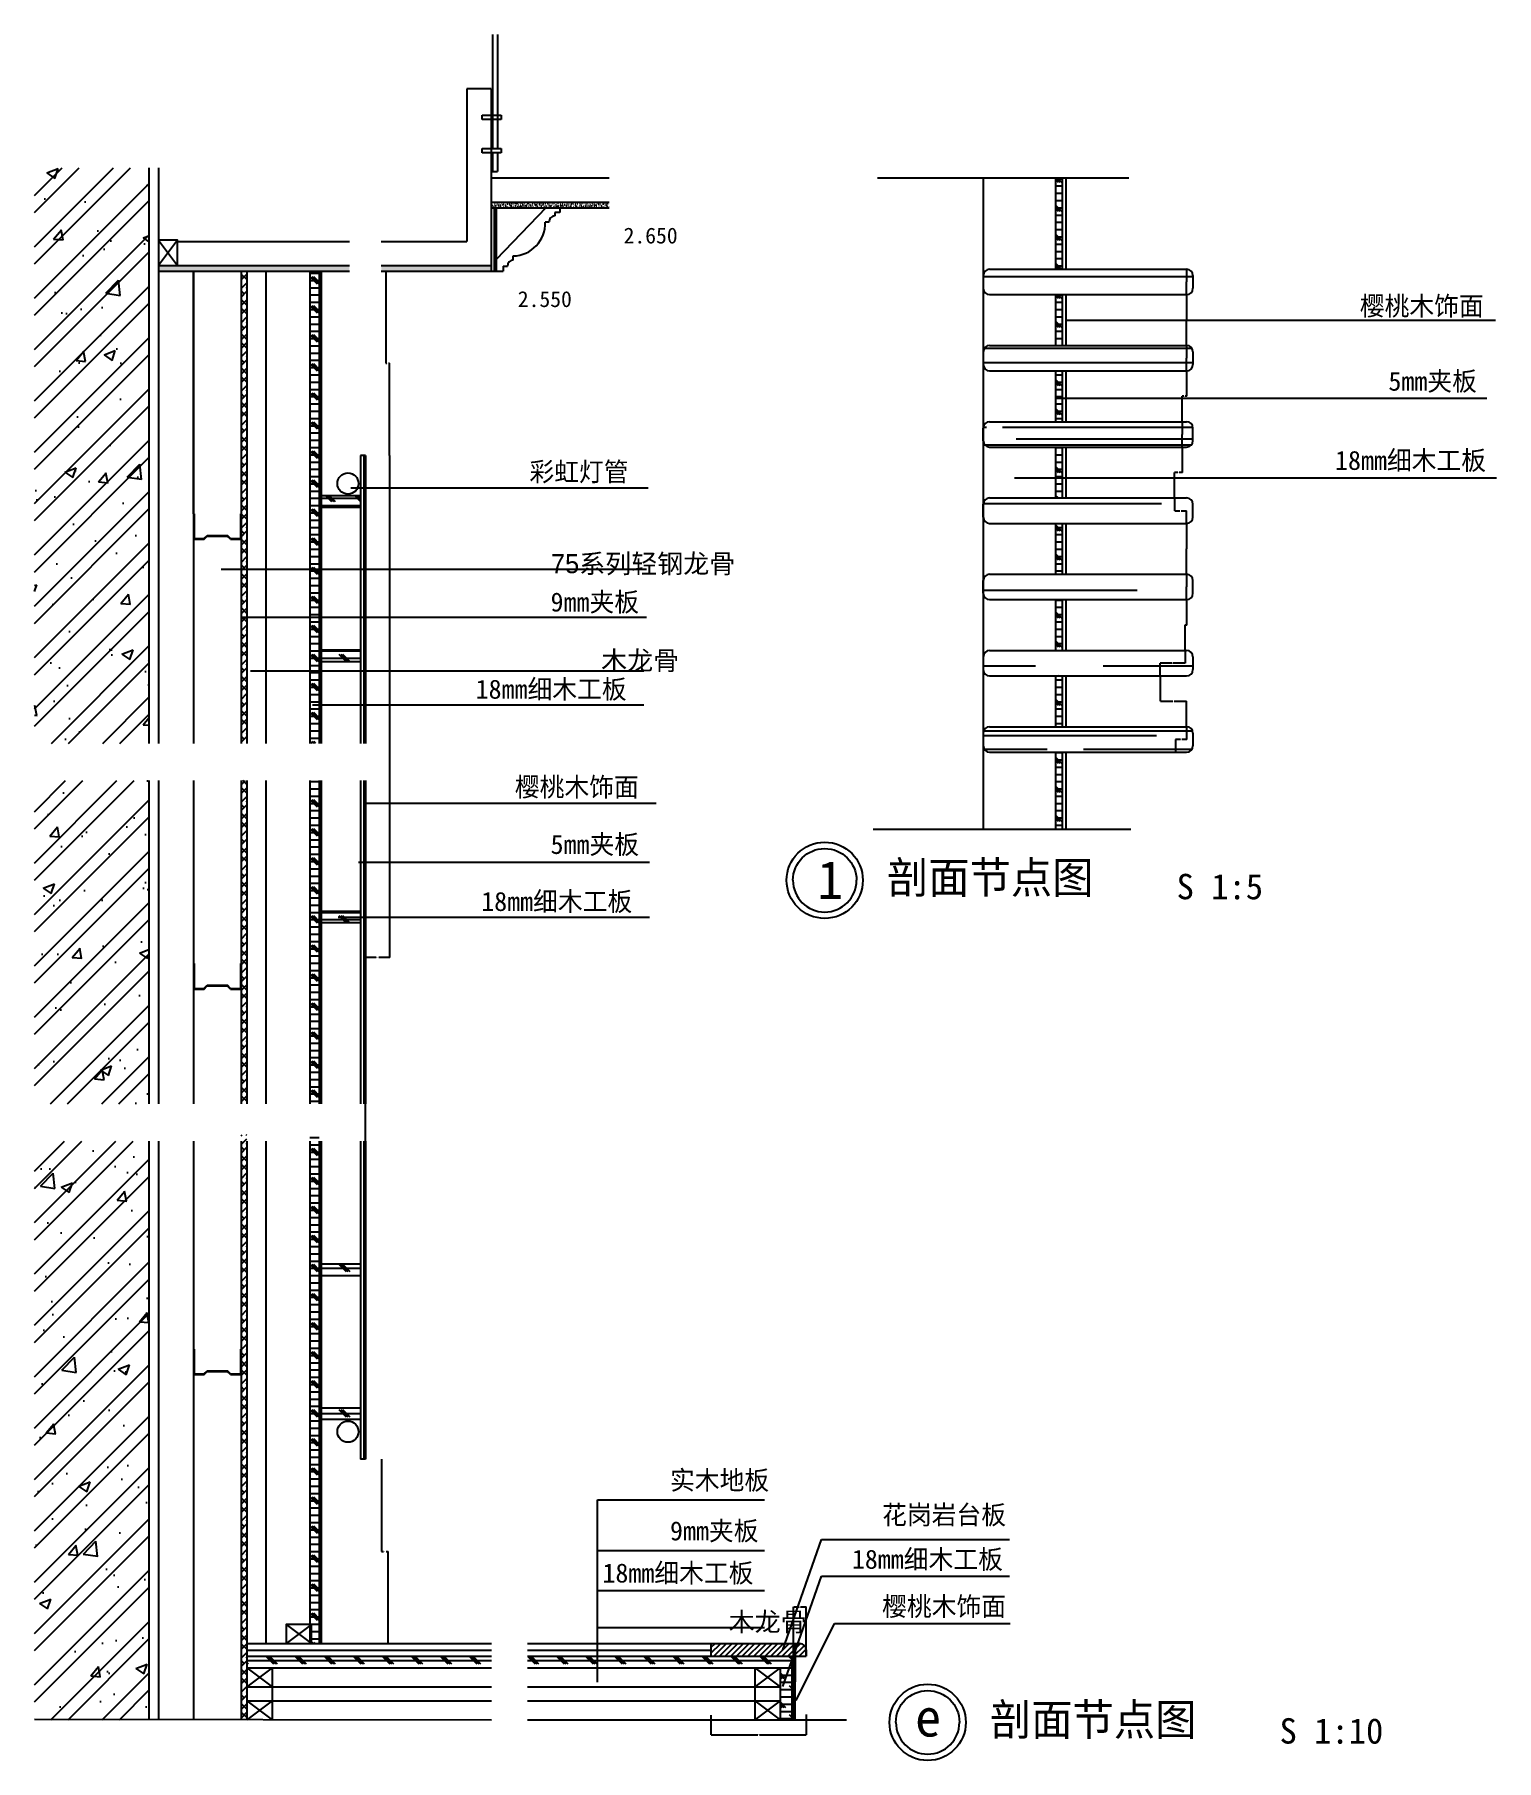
# Model space of a CAD drawing. Header units: metres. Extents: x 85423 to 87723, y -48781 to -46065.
import ezdxf

# ---------------------------------------------------------------- set-up
doc = ezdxf.new("R2010")
doc.units = ezdxf.units.M
for name, color, linetype in [('10', 8, 'Continuous'), ('11', 3, 'Continuous'), ('15', 2, 'Continuous'), ('16', 3, 'Continuous'), ('18', 4, 'Continuous'), ('20', 1, 'Continuous'), ('4', 6, 'Continuous'), ('6', 1, 'Continuous'), ('7', 7, 'Continuous'), ('8', 7, 'Continuous'), ('中', 3, 'Continuous')]:
    doc.layers.add(name, color=color, linetype=linetype)
doc.dimstyles.get("Standard").update_dxf_attribs({"dimtxt": 2.5, "dimasz": 2.5, "dimexe": 1.25, "dimexo": 0.625, "dimtad": 1, "dimcen": 2.5, "dimazin": 3, "dimtfac": 1, "dimtmove": 0, "dimatfit": 3})

# ---------------------------------------------------------------- blocks, each defined once
blk = doc.blocks.new('HY-4')
at = {"layer": '20'}
for points in [[(-5, 0, -1), (5, 0, -1)], [(-5, 0, 1), (5, 0, 1)]]:
    blk.add_lwpolyline(points, format="xyb", dxfattribs=at)
blk.add_circle((0, 0), 6, dxfattribs=at)
blk.add_circle((0, 0), 6, dxfattribs=at)
blk = doc.blocks.new('A$C7176614C')
at = {"layer": '7', "insert": (156.99, 22.78), "char_height": 30, "attachment_point": 1}
blk.add_mtext('\\f幼圆|b0|i0|c134|p49;75系列轻钢龙骨', dxfattribs=at)
blk = doc.blocks.new('A$C34AA75CA')
at = {"layer": '中'}
for p, q in [((391.5, 500), (0, 91.73)), ((461.28, 462.12), (461.28, 435.74)), ((500, 462.12), (461.28, 462.12)), ((500, 500), (500, 462.12)), ((415.14, 386.19), (385.75, 386.19)), ((0, 0), (55.04, 0)), ((55.04, 41.74), (87.79, 41.74)), ((55.04, 41.74), (55.04, 0)), ((134.56, 88.5), (134.56, 120.51))]:
    blk.add_line(p, q, dxfattribs=at)
for centre, radius, start, end in [((462.38, 388.46), 47.29, 91.33, 182.76), ((127.98, 378.31), 257.88, 271.46, 1.75), ((134.56, 41.74), 46.76, 90, 180)]:
    blk.add_arc(centre, radius, start, end, dxfattribs=at)
blk = doc.blocks.new('A$C344155C9')
at = {"layer": '20'}
for p, q in [((79.94, 803.2), (79.94, 181.05)), ((119.94, 803.2), (119.94, 181.05)), ((0, 181.05), (149.21, 181.05)), ((0, 149.1), (0, 181.05)), ((149.21, 149.1), (0, 149.1)), ((79.94, 149.1), (79.94, 0)), ((119.94, 149.1), (119.94, 0)), ((149.21, 181.05), (149.21, 149.1)), ((79.94, 0), (119.94, 0))]:
    blk.add_line(p, q, dxfattribs=at)
blk = doc.blocks.new('_CLOSEDFILLED')
at = {"color": 0, "linetype": 'BYBLOCK'}
blk.add_solid([(-1, 0), (0, 0), (-1, 0)], dxfattribs=at)
blk = doc.blocks.new('*D1')
for p, q in [((85981.4, -46727.16), (85981.4, -47516.83)), ((85960.545, -47516.83), (85943.44, -47516.83)), ((85943.69, -48306.51), (85943.69, -47516.83)), ((85981.65, -47516.83), (85964.545, -47516.83))]:
    blk.add_line(p, q)
at = {"layer": 'Defpoints'}
for p in [(85981.4, -46727.16), (85981.4, -47516.83), (85943.69, -48306.51)]:
    blk.add_point(p, dxfattribs=at)
at = {"layer": '7', "xscale": 0.25, "yscale": 0.25}
blk.add_blockref('_CLOSEDFILLED', (85943.69, -47516.83), dxfattribs=at)
at = {"layer": '7', "xscale": 0.25, "yscale": 0.25, "rotation": 180}
blk.add_blockref('_CLOSEDFILLED', (85981.4, -47516.83), dxfattribs=at)
at = {"layer": '7', "insert": (85962.545, -47516.83), "char_height": 1, "attachment_point": 5}
blk.add_mtext('1850', dxfattribs=at)
blk = doc.blocks.new('*D2')
for p, q in [((85968.69, -48306.51), (85968.69, -48451.51)), ((85968.94, -48451.51), (85972.04, -48451.51)), ((85976.04, -48451.51), (85979.14, -48451.51)), ((85979.39, -48596.51), (85979.39, -48451.51))]:
    blk.add_line(p, q)
at = {"layer": 'Defpoints'}
for p in [(85968.69, -48306.51), (85968.69, -48451.51), (85979.39, -48596.51)]:
    blk.add_point(p, dxfattribs=at)
at = {"layer": '7', "xscale": 0.25, "yscale": 0.25, "rotation": 180}
blk.add_blockref('_CLOSEDFILLED', (85968.69, -48451.51), dxfattribs=at)
at = {"layer": '7', "xscale": 0.25, "yscale": 0.25}
blk.add_blockref('_CLOSEDFILLED', (85979.39, -48451.51), dxfattribs=at)
at = {"layer": '7', "insert": (85974.04, -48451.51), "char_height": 1, "attachment_point": 5}
blk.add_mtext('10,7', dxfattribs=at)
blk = doc.blocks.new('*D3')
for p, q in [((86617.12, -48616.51), (86617.12, -48538.78)), ((86617.37, -48538.78), (86626.12, -48538.78)), ((86628.12, -48538.78), (86636.87, -48538.78)), ((86637.12, -48616.51), (86637.12, -48538.78))]:
    blk.add_line(p, q)
at = {"layer": 'Defpoints'}
for p in [(86617.12, -48538.78), (86617.12, -48616.51), (86637.12, -48616.51)]:
    blk.add_point(p, dxfattribs=at)
at = {"layer": '7', "xscale": 0.25, "yscale": 0.25, "rotation": 180}
blk.add_blockref('_CLOSEDFILLED', (86617.12, -48538.78), dxfattribs=at)
at = {"layer": '7', "xscale": 0.25, "yscale": 0.25}
blk.add_blockref('_CLOSEDFILLED', (86637.12, -48538.78), dxfattribs=at)
at = {"layer": '7', "insert": (86627.12, -48538.78), "char_height": 1, "attachment_point": 5}
blk.add_mtext('20', dxfattribs=at)
blk = doc.blocks.new('*D4')
for p, q in [((86619.57, -48596.51), (86619.57, -48656.51)), ((86619.32, -48656.51), (86619.07, -48656.51)), ((86619.57, -48716.51), (86619.57, -48656.51)), ((86619.57, -48656.51), (86619.57, -48656.51)), ((86619.82, -48656.51), (86620.07, -48656.51))]:
    blk.add_line(p, q)
at = {"layer": 'Defpoints'}
for p in [(86619.57, -48596.51), (86619.57, -48656.51), (86619.57, -48716.51)]:
    blk.add_point(p, dxfattribs=at)
at = {"layer": '7', "xscale": 0.25, "yscale": 0.25}
blk.add_blockref('_CLOSEDFILLED', (86619.57, -48656.51), dxfattribs=at)
at = {"layer": '7', "xscale": 0.25, "yscale": 0.25, "rotation": 180}
blk.add_blockref('_CLOSEDFILLED', (86619.57, -48656.51), dxfattribs=at)
at = {"layer": '7', "insert": (86619.57, -48655.385), "char_height": 1, "attachment_point": 5}
blk.add_mtext('0', dxfattribs=at)
blk = doc.blocks.new('*D5')
for p, q in [((86487.12, -48708.99), (86487.12, -48740.02)), ((86637.12, -48708.27), (86637.12, -48740.02)), ((86487.37, -48740.02), (86560.62, -48740.02)), ((86563.62, -48740.02), (86636.87, -48740.02))]:
    blk.add_line(p, q)
at = {"layer": 'Defpoints'}
for p in [(86487.12, -48708.99), (86637.12, -48708.27), (86487.12, -48740.02)]:
    blk.add_point(p, dxfattribs=at)
at = {"layer": '7', "xscale": 0.25, "yscale": 0.25, "rotation": 180}
blk.add_blockref('_CLOSEDFILLED', (86487.12, -48740.02), dxfattribs=at)
at = {"layer": '7', "xscale": 0.25, "yscale": 0.25}
blk.add_blockref('_CLOSEDFILLED', (86637.12, -48740.02), dxfattribs=at)
at = {"layer": '7', "insert": (86562.12, -48740.02), "char_height": 1, "attachment_point": 5}
blk.add_mtext('150', dxfattribs=at)
blk = doc.blocks.new('*D6')
for p, q in [((85975.31, -46436.64), (85975.31, -46581.9)), ((85975.56, -46581.9), (85976.855, -46581.9)), ((85979.855, -46581.9), (85981.15, -46581.9)), ((85981.4, -46727.16), (85981.4, -46581.9))]:
    blk.add_line(p, q)
at = {"layer": 'Defpoints'}
for p in [(85975.31, -46436.64), (85975.31, -46581.9), (85981.4, -46727.16)]:
    blk.add_point(p, dxfattribs=at)
at = {"layer": '7', "xscale": 0.25, "yscale": 0.25, "rotation": 180}
blk.add_blockref('_CLOSEDFILLED', (85975.31, -46581.9), dxfattribs=at)
at = {"layer": '7', "xscale": 0.25, "yscale": 0.25}
blk.add_blockref('_CLOSEDFILLED', (85981.4, -46581.9), dxfattribs=at)
at = {"layer": '7', "insert": (85978.355, -46581.9), "char_height": 1, "attachment_point": 5}
blk.add_mtext('290', dxfattribs=at)
blk = doc.blocks.new('*D7')
for p, q in [((87235.49, -46433.84), (87235.49, -46453.84)), ((87235.24, -46453.84), (87234.99, -46453.84)), ((87235.49, -46473.84), (87235.49, -46453.84)), ((87235.49, -46453.84), (87235.49, -46453.84)), ((87235.74, -46453.84), (87235.99, -46453.84))]:
    blk.add_line(p, q)
at = {"layer": 'Defpoints'}
for p in [(87235.49, -46433.84), (87235.49, -46453.84), (87235.49, -46473.84)]:
    blk.add_point(p, dxfattribs=at)
at = {"layer": '7', "xscale": 0.25, "yscale": 0.25}
blk.add_blockref('_CLOSEDFILLED', (87235.49, -46453.84), dxfattribs=at)
at = {"layer": '7', "xscale": 0.25, "yscale": 0.25, "rotation": 180}
blk.add_blockref('_CLOSEDFILLED', (87235.49, -46453.84), dxfattribs=at)
at = {"layer": '7', "insert": (87235.49, -46452.715), "char_height": 1, "attachment_point": 5}
blk.add_mtext('20', dxfattribs=at)
blk = doc.blocks.new('*D8')
for p, q in [((87235.49, -46473.84), (87235.49, -46513.84)), ((87235.24, -46513.84), (87234.99, -46513.84)), ((87235.49, -46553.84), (87235.49, -46513.84)), ((87235.49, -46513.84), (87235.49, -46513.84)), ((87235.74, -46513.84), (87235.99, -46513.84))]:
    blk.add_line(p, q)
at = {"layer": 'Defpoints'}
for p in [(87235.49, -46473.84), (87235.49, -46513.84), (87235.49, -46553.84)]:
    blk.add_point(p, dxfattribs=at)
at = {"layer": '7', "xscale": 0.25, "yscale": 0.25}
blk.add_blockref('_CLOSEDFILLED', (87235.49, -46513.84), dxfattribs=at)
at = {"layer": '7', "xscale": 0.25, "yscale": 0.25, "rotation": 180}
blk.add_blockref('_CLOSEDFILLED', (87235.49, -46513.84), dxfattribs=at)
at = {"layer": '7', "insert": (87235.49, -46512.715), "char_height": 1, "attachment_point": 5}
blk.add_mtext('40', dxfattribs=at)
blk = doc.blocks.new('*D9')
for p, q in [((87235.24, -46573.84), (87234.99, -46573.84)), ((87235.49, -46553.84), (87235.49, -46573.84)), ((87235.49, -46593.84), (87235.49, -46573.84)), ((87235.49, -46573.84), (87235.49, -46573.84)), ((87235.74, -46573.84), (87235.99, -46573.84))]:
    blk.add_line(p, q)
at = {"layer": 'Defpoints'}
for p in [(87235.49, -46553.84), (87235.49, -46573.84), (87235.49, -46593.84)]:
    blk.add_point(p, dxfattribs=at)
at = {"layer": '7', "xscale": 0.25, "yscale": 0.25}
blk.add_blockref('_CLOSEDFILLED', (87235.49, -46573.84), dxfattribs=at)
at = {"layer": '7', "xscale": 0.25, "yscale": 0.25, "rotation": 180}
blk.add_blockref('_CLOSEDFILLED', (87235.49, -46573.84), dxfattribs=at)
at = {"layer": '7', "insert": (87235.49, -46572.715), "char_height": 1, "attachment_point": 5}
blk.add_mtext('20', dxfattribs=at)
blk = doc.blocks.new('*D10')
for p, q in [((87235.49, -46593.84), (87235.49, -46633.84)), ((87231.15, -46633.84), (87228.56, -46633.84)), ((87228.81, -46673.84), (87228.81, -46633.84)), ((87235.74, -46633.84), (87233.15, -46633.84))]:
    blk.add_line(p, q)
at = {"layer": 'Defpoints'}
for p in [(87235.49, -46593.84), (87235.49, -46633.84), (87228.81, -46673.84)]:
    blk.add_point(p, dxfattribs=at)
at = {"layer": '7', "xscale": 0.25, "yscale": 0.25}
blk.add_blockref('_CLOSEDFILLED', (87228.81, -46633.84), dxfattribs=at)
at = {"layer": '7', "xscale": 0.25, "yscale": 0.25, "rotation": 180}
blk.add_blockref('_CLOSEDFILLED', (87235.49, -46633.84), dxfattribs=at)
at = {"layer": '7', "insert": (87232.15, -46633.84), "char_height": 1, "attachment_point": 5}
blk.add_mtext('40', dxfattribs=at)
blk = doc.blocks.new('*D11')
for p, q in [((87228.81, -46673.84), (87228.81, -46693.84)), ((87228.56, -46693.84), (87228.31, -46693.84)), ((87228.81, -46713.84), (87228.81, -46693.84)), ((87228.81, -46693.84), (87228.81, -46693.84)), ((87229.06, -46693.84), (87229.31, -46693.84))]:
    blk.add_line(p, q)
at = {"layer": 'Defpoints'}
for p in [(87228.81, -46673.84), (87228.81, -46693.84), (87228.81, -46713.84)]:
    blk.add_point(p, dxfattribs=at)
at = {"layer": '7', "xscale": 0.25, "yscale": 0.25}
blk.add_blockref('_CLOSEDFILLED', (87228.81, -46693.84), dxfattribs=at)
at = {"layer": '7', "xscale": 0.25, "yscale": 0.25, "rotation": 180}
blk.add_blockref('_CLOSEDFILLED', (87228.81, -46693.84), dxfattribs=at)
at = {"layer": '7', "insert": (87228.81, -46692.715), "char_height": 1, "attachment_point": 5}
blk.add_mtext('20', dxfattribs=at)
blk = doc.blocks.new('*D12')
for p, q in [((87228.81, -46713.84), (87228.81, -46753.84)), ((87221.69, -46753.84), (87216.32, -46753.84)), ((87216.57, -46793.84), (87216.57, -46753.84)), ((87229.06, -46753.84), (87223.69, -46753.84))]:
    blk.add_line(p, q)
at = {"layer": 'Defpoints'}
for p in [(87228.81, -46713.84), (87228.81, -46753.84), (87216.57, -46793.84)]:
    blk.add_point(p, dxfattribs=at)
at = {"layer": '7', "xscale": 0.25, "yscale": 0.25}
blk.add_blockref('_CLOSEDFILLED', (87216.57, -46753.84), dxfattribs=at)
at = {"layer": '7', "xscale": 0.25, "yscale": 0.25, "rotation": 180}
blk.add_blockref('_CLOSEDFILLED', (87228.81, -46753.84), dxfattribs=at)
at = {"layer": '7', "insert": (87222.69, -46753.84), "char_height": 1, "attachment_point": 5}
blk.add_mtext('40', dxfattribs=at)
blk = doc.blocks.new('*D13')
for p, q in [((87216.57, -46793.84), (87216.57, -46813.84)), ((87216.82, -46813.84), (87225.03, -46813.84)), ((87227.03, -46813.84), (87235.24, -46813.84)), ((87235.49, -46833.84), (87235.49, -46813.84))]:
    blk.add_line(p, q)
at = {"layer": 'Defpoints'}
for p in [(87216.57, -46793.84), (87216.57, -46813.84), (87235.49, -46833.84)]:
    blk.add_point(p, dxfattribs=at)
at = {"layer": '7', "xscale": 0.25, "yscale": 0.25, "rotation": 180}
blk.add_blockref('_CLOSEDFILLED', (87216.57, -46813.84), dxfattribs=at)
at = {"layer": '7', "xscale": 0.25, "yscale": 0.25}
blk.add_blockref('_CLOSEDFILLED', (87235.49, -46813.84), dxfattribs=at)
at = {"layer": '7', "insert": (87226.03, -46813.84), "char_height": 1, "attachment_point": 5}
blk.add_mtext('20', dxfattribs=at)
blk = doc.blocks.new('*D14')
for p, q in [((87235.49, -46833.84), (87235.49, -46873.84)), ((87235.24, -46873.84), (87234.99, -46873.84)), ((87235.49, -46913.84), (87235.49, -46873.84)), ((87235.49, -46873.84), (87235.49, -46873.84)), ((87235.74, -46873.84), (87235.99, -46873.84))]:
    blk.add_line(p, q)
at = {"layer": 'Defpoints'}
for p in [(87235.49, -46833.84), (87235.49, -46873.84), (87235.49, -46913.84)]:
    blk.add_point(p, dxfattribs=at)
at = {"layer": '7', "xscale": 0.25, "yscale": 0.25}
blk.add_blockref('_CLOSEDFILLED', (87235.49, -46873.84), dxfattribs=at)
at = {"layer": '7', "xscale": 0.25, "yscale": 0.25, "rotation": 180}
blk.add_blockref('_CLOSEDFILLED', (87235.49, -46873.84), dxfattribs=at)
at = {"layer": '7', "insert": (87235.49, -46872.715), "char_height": 1, "attachment_point": 5}
blk.add_mtext('40', dxfattribs=at)
blk = doc.blocks.new('*D15')
for p, q in [((87235.49, -46913.84), (87235.49, -46933.84)), ((87235.24, -46933.84), (87234.99, -46933.84)), ((87235.49, -46953.84), (87235.49, -46933.84)), ((87235.49, -46933.84), (87235.49, -46933.84)), ((87235.74, -46933.84), (87235.99, -46933.84))]:
    blk.add_line(p, q)
at = {"layer": 'Defpoints'}
for p in [(87235.49, -46913.84), (87235.49, -46933.84), (87235.49, -46953.84)]:
    blk.add_point(p, dxfattribs=at)
at = {"layer": '7', "xscale": 0.25, "yscale": 0.25}
blk.add_blockref('_CLOSEDFILLED', (87235.49, -46933.84), dxfattribs=at)
at = {"layer": '7', "xscale": 0.25, "yscale": 0.25, "rotation": 180}
blk.add_blockref('_CLOSEDFILLED', (87235.49, -46933.84), dxfattribs=at)
at = {"layer": '7', "insert": (87235.49, -46932.715), "char_height": 1, "attachment_point": 5}
blk.add_mtext('20', dxfattribs=at)
blk = doc.blocks.new('*D16')
for p, q in [((87235.49, -46953.84), (87235.49, -46993.84)), ((87235.74, -46993.84), (87232.8, -46993.84)), ((87233.05, -47033.84), (87233.05, -46993.84))]:
    blk.add_line(p, q)
at = {"layer": 'Defpoints'}
for p in [(87235.49, -46953.84), (87235.49, -46993.84), (87233.05, -47033.84)]:
    blk.add_point(p, dxfattribs=at)
at = {"layer": '7', "xscale": 0.25, "yscale": 0.25}
blk.add_blockref('_CLOSEDFILLED', (87233.05, -46993.84), dxfattribs=at)
at = {"layer": '7', "xscale": 0.25, "yscale": 0.25, "rotation": 180}
blk.add_blockref('_CLOSEDFILLED', (87235.49, -46993.84), dxfattribs=at)
at = {"layer": '7', "insert": (87234.27, -46994.965), "char_height": 1, "attachment_point": 5}
blk.add_mtext('40', dxfattribs=at)
blk = doc.blocks.new('*D17')
for p, q in [((87233.05, -47033.84), (87233.05, -47053.84)), ((87212.59, -47053.84), (87193.88, -47053.84)), ((87194.13, -47073.84), (87194.13, -47053.84)), ((87233.3, -47053.84), (87214.59, -47053.84))]:
    blk.add_line(p, q)
at = {"layer": 'Defpoints'}
for p in [(87233.05, -47033.84), (87233.05, -47053.84), (87194.13, -47073.84)]:
    blk.add_point(p, dxfattribs=at)
at = {"layer": '7', "xscale": 0.25, "yscale": 0.25}
blk.add_blockref('_CLOSEDFILLED', (87194.13, -47053.84), dxfattribs=at)
at = {"layer": '7', "xscale": 0.25, "yscale": 0.25, "rotation": 180}
blk.add_blockref('_CLOSEDFILLED', (87233.05, -47053.84), dxfattribs=at)
at = {"layer": '7', "insert": (87213.59, -47053.84), "char_height": 1, "attachment_point": 5}
blk.add_mtext('20', dxfattribs=at)
blk = doc.blocks.new('*D18')
for p, q in [((87194.13, -47073.84), (87194.13, -47113.84)), ((87194.38, -47113.84), (87213.81, -47113.84)), ((87215.81, -47113.84), (87235.24, -47113.84)), ((87235.49, -47153.84), (87235.49, -47113.84))]:
    blk.add_line(p, q)
at = {"layer": 'Defpoints'}
for p in [(87194.13, -47073.84), (87194.13, -47113.84), (87235.49, -47153.84)]:
    blk.add_point(p, dxfattribs=at)
at = {"layer": '7', "xscale": 0.25, "yscale": 0.25, "rotation": 180}
blk.add_blockref('_CLOSEDFILLED', (87194.13, -47113.84), dxfattribs=at)
at = {"layer": '7', "xscale": 0.25, "yscale": 0.25}
blk.add_blockref('_CLOSEDFILLED', (87235.49, -47113.84), dxfattribs=at)
at = {"layer": '7', "insert": (87214.81, -47113.84), "char_height": 1, "attachment_point": 5}
blk.add_mtext('40', dxfattribs=at)
blk = doc.blocks.new('*D19')
for p, q in [((87226.01, -47173.84), (87218.28, -47173.84)), ((87218.53, -47193.84), (87218.53, -47173.84)), ((87235.74, -47173.84), (87228.01, -47173.84)), ((87235.49, -47153.84), (87235.49, -47173.84))]:
    blk.add_line(p, q)
at = {"layer": 'Defpoints'}
for p in [(87235.49, -47153.84), (87235.49, -47173.84), (87218.53, -47193.84)]:
    blk.add_point(p, dxfattribs=at)
at = {"layer": '7', "xscale": 0.25, "yscale": 0.25}
blk.add_blockref('_CLOSEDFILLED', (87218.53, -47173.84), dxfattribs=at)
at = {"layer": '7', "xscale": 0.25, "yscale": 0.25, "rotation": 180}
blk.add_blockref('_CLOSEDFILLED', (87235.49, -47173.84), dxfattribs=at)
at = {"layer": '7', "insert": (87227.01, -47173.84), "char_height": 1, "attachment_point": 5}
blk.add_mtext('20', dxfattribs=at)

msp = doc.modelspace()

# ---------------------------------------------------------------- hatches: boundary and pattern name
at = {"layer": '10'}
h = msp.add_hatch(dxfattribs=at)
h.set_pattern_fill('AR-CONC')
h.paths.add_polyline_path([(85602.69, -46274.38), (85422.69, -46274.38), (85422.69, -47180.18), (85602.69, -47180.18)])
h.paths.add_polyline_path([(85602.69, -47238.67), (85422.69, -47238.67), (85422.69, -47747.48), (85602.69, -47747.48)])
h.paths.add_polyline_path([(85602.69, -47805.98), (85422.69, -47805.98), (85422.69, -48716.51), (85602.69, -48716.51)])
h = msp.add_hatch(dxfattribs=at)
h.set_pattern_fill('ANSI32', scale=6)
h.paths.add_polyline_path([(85602.69, -46274.38), (85422.69, -46274.38), (85422.69, -47180.18), (85602.69, -47180.18)])
h.paths.add_polyline_path([(85602.69, -47238.67), (85422.69, -47238.67), (85422.69, -47747.48), (85602.69, -47747.48)])
h.paths.add_polyline_path([(85602.69, -47805.98), (85422.69, -47805.98), (85422.69, -48716.51), (85602.69, -48716.51)])
h = msp.add_hatch(dxfattribs=at)
h.set_pattern_fill('CORK', scale=3)
h.paths.add_polyline_path([(87029.49, -46433.84), (87039.49, -46433.84), (87039.49, -46290.25), (87029.49, -46290.25)])
h = msp.add_hatch(dxfattribs=at)
h.set_pattern_fill('AR-SAND', scale=0.1)
h.paths.add_polyline_path([(86326.7, -46328.16), (86141.25, -46328.16), (86141.24, -46337.16), (86326.7, -46337.16)])
h = msp.add_hatch(dxfattribs=at)
h.set_pattern_fill('AR-SAND', scale=0.1)
h.paths.add_polyline_path([(85918.18, -46428.16), (85617.69, -46428.16), (85617.69, -46437.16), (85918.18, -46437.16)])
h.paths.add_polyline_path([(86141.2, -46428.16), (85968.18, -46428.16), (85968.18, -46437.16), (86141.2, -46437.16)])
h = msp.add_hatch(dxfattribs=at)
h.set_pattern_fill('ANSI38', scale=3)
h.paths.add_polyline_path([(85756.69, -46437.16), (85747.69, -46437.16), (85747.69, -47180.18), (85756.69, -47180.18)])
h = msp.add_hatch(dxfattribs=at)
h.set_pattern_fill('CORK', scale=3)
h.paths.add_polyline_path([(85870.69, -46437.16), (85855.69, -46437.16), (85855.69, -47180.18), (85870.69, -47180.18)])
h = msp.add_hatch(dxfattribs=at)
h.set_pattern_fill('AR-RROOF', scale=3)
h.paths.add_polyline_path([(87235.49, -46473.84, 0.41), (87245.49, -46463.84), (87245.49, -46443.84, 0.41), (87235.49, -46433.84), (86925.49, -46433.84, 0.41), (86915.49, -46443.84), (86915.49, -46463.84, 0.41), (86925.49, -46473.84)])
h.paths.add_polyline_path([(87235.49, -46593.84, 0.41), (87245.49, -46583.84), (87245.49, -46563.84, 0.41), (87235.49, -46553.84), (86925.49, -46553.84, 0.41), (86915.49, -46563.84), (86915.49, -46583.84, 0.41), (86925.49, -46593.84)])
h.paths.add_polyline_path([(87235.49, -46713.84, 0.41), (87245.49, -46703.84), (87245.49, -46683.84, 0.41), (87235.49, -46673.84), (86925.49, -46673.84, 0.41), (86915.49, -46683.84), (86915.49, -46703.84, 0.41), (86925.49, -46713.84)])
h.paths.add_polyline_path([(86925.49, -46793.84, 0.41), (86915.49, -46803.84), (86915.49, -46823.84, 0.41), (86925.49, -46833.84), (87235.49, -46833.84, 0.41), (87245.49, -46823.84), (87245.49, -46803.84, 0.41), (87235.49, -46793.84)])
h.paths.add_polyline_path([(86925.49, -46913.84, 0.41), (86915.49, -46923.84), (86915.49, -46943.84, 0.41), (86925.49, -46953.84), (87235.49, -46953.84, 0.41), (87245.49, -46943.84), (87245.49, -46923.84, 0.41), (87235.49, -46913.84)])
h.paths.add_polyline_path([(86925.49, -47033.84, 0.41), (86915.49, -47043.84), (86915.49, -47063.84, 0.41), (86925.49, -47073.84), (87235.49, -47073.84, 0.41), (87245.49, -47063.84), (87245.49, -47043.84, 0.41), (87235.49, -47033.84)])
h.paths.add_polyline_path([(87235.49, -47193.84, 0.41), (87245.49, -47183.84), (87245.49, -47163.84, 0.41), (87235.49, -47153.84), (86925.49, -47153.84, 0.41), (86915.49, -47163.84), (86915.49, -47183.84, 0.41), (86925.49, -47193.84)])
h = msp.add_hatch(dxfattribs=at)
h.set_pattern_fill('CORK', scale=3)
h.paths.add_polyline_path([(87029.49, -46553.84), (87039.49, -46553.84), (87039.49, -46473.84), (87029.49, -46473.84)])
h.paths.add_polyline_path([(87029.49, -46673.84), (87039.49, -46673.84), (87039.49, -46593.84), (87029.49, -46593.84)])
h.paths.add_polyline_path([(87029.49, -46793.84), (87039.49, -46793.84), (87039.49, -46713.84), (87029.49, -46713.84)])
h.paths.add_polyline_path([(87029.49, -46913.84), (87039.49, -46913.84), (87039.49, -46833.84), (87029.49, -46833.84)])
h.paths.add_polyline_path([(87029.49, -47033.84), (87039.49, -47033.84), (87039.49, -46953.84), (87029.49, -46953.84)])
h.paths.add_polyline_path([(87029.49, -47153.84), (87039.49, -47153.84), (87039.49, -47073.84), (87029.49, -47073.84)])
h = msp.add_hatch(dxfattribs=at)
h.set_pattern_fill('CORK', scale=3)
h.paths.add_polyline_path([(85935.69, -46808.16), (85935.69, -46790.16), (85873.69, -46790.16), (85873.69, -46808.16)])
h.paths.add_polyline_path([(85935.69, -47051.05), (85935.69, -47033.05), (85873.69, -47033.05), (85873.69, -47051.05)])
h.paths.add_polyline_path([(85873.69, -47443.92), (85873.69, -47461.92), (85935.69, -47461.92), (85935.69, -47443.92)])
h = msp.add_hatch(dxfattribs=at)
h.set_pattern_fill('CORK', scale=3)
h.paths.add_polyline_path([(87029.49, -47314.97), (87039.49, -47314.97), (87039.49, -47193.84), (87029.49, -47193.84)])
h = msp.add_hatch(dxfattribs=at)
h.set_pattern_fill('ANSI38', scale=3)
h.paths.add_polyline_path([(85756.69, -47238.67), (85747.69, -47238.67), (85747.69, -47747.48), (85756.69, -47747.48)])
h = msp.add_hatch(dxfattribs=at)
h.set_pattern_fill('CORK', scale=3)
h.paths.add_polyline_path([(85870.69, -47238.67), (85855.69, -47238.67), (85855.69, -47747.48), (85870.69, -47747.48)])
h = msp.add_hatch(dxfattribs=at)
h.set_pattern_fill('ANSI38', scale=3)
h.paths.add_polyline_path([(85756.69, -47795.98), (85747.69, -47795.98), (85747.69, -48716.51), (85756.69, -48716.51)])
h = msp.add_hatch(dxfattribs=at)
h.set_pattern_fill('CORK', scale=3)
h.paths.add_polyline_path([(85870.69, -47795.98), (85855.69, -47795.98), (85855.69, -48566.51), (85858.69, -48566.51), (85858.69, -48596.51), (85870.69, -48596.51)])
h = msp.add_hatch(dxfattribs=at)
h.set_pattern_fill('CORK', scale=3)
h.paths.add_polyline_path([(85935.69, -48017.21), (85935.69, -47999.21), (85873.69, -47999.21), (85873.69, -48017.21)])
h = msp.add_hatch(dxfattribs=at)
h.set_pattern_fill('CORK', scale=3)
h.paths.add_polyline_path([(85935.69, -48243.51), (85935.69, -48225.51), (85873.69, -48225.51), (85873.69, -48243.51)])
h = msp.add_hatch(dxfattribs=at)
h.set_pattern_fill('ANSI31', scale=2)
h.paths.add_polyline_path([(86637.12, -48616.51), (86637.12, -48606.51, 0.41), (86627.12, -48596.51), (86487.12, -48596.51), (86487.12, -48616.51)])
h = msp.add_hatch(dxfattribs=at)
h.set_pattern_fill('CORK', scale=3)
h.paths.add_polyline_path([(86614.12, -48634.51), (86614.12, -48616.51), (86487.12, -48616.51), (86198.5, -48616.51), (86198.5, -48634.51)])
h.paths.add_polyline_path([(85756.69, -48616.51), (85756.69, -48634.51), (86141.77, -48634.51), (86141.77, -48616.51)])
h = msp.add_hatch(dxfattribs=at)
h.set_pattern_fill('CORK', scale=3)
h.paths.add_polyline_path([(86596.12, -48716.51), (86614.12, -48716.51), (86614.12, -48634.51), (86596.12, -48634.51)])

# ---------------------------------------------------------------- linework, layer by layer
msp.add_line((85672.69, -46818.73), (85672.69, -46436.77), dxfattribs=at)
at = {"layer": '15'}
for p, q in [((86915.49, -46290.25), (86915.49, -47314.97)), ((87045.49, -46290.25), (87045.49, -46433.84)), ((87045.49, -46473.84), (87045.49, -46553.84)), ((87045.49, -46593.84), (87045.49, -46673.84)), ((87045.49, -46713.84), (87045.49, -46793.84)), ((85943.69, -46727.16), (85943.69, -46877.16)), ((87045.49, -46833.84), (87045.49, -46913.84)), ((85943.69, -46877.16), (85943.69, -47180.18)), ((87045.49, -46953.84), (87045.49, -47033.84)), ((87045.49, -47073.84), (87045.49, -47153.84)), ((87045.49, -47193.84), (87045.49, -47314.97)), ((85943.69, -47238.67), (85943.69, -47747.48)), ((85943.69, -47805.98), (85943.69, -48171.51)), ((85943.69, -48171.51), (85943.69, -48306.51)), ((85756.69, -48596.51), (86141.77, -48596.51)), ((86198.5, -48596.51), (86627.12, -48596.51)), ((86487.12, -48596.51), (86487.12, -48616.51)), ((86637.12, -48606.51), (86637.12, -48616.51)), ((86487.12, -48616.51), (86637.12, -48616.51)), ((86617.12, -48616.51), (86617.12, -48716.51)), ((85422.69, -48715.76), (86141.77, -48716.51)), ((86198.5, -48716.51), (86700.31, -48716.51))]:
    msp.add_line(p, q, dxfattribs=at)
msp.add_arc((86627.12, -48606.51), 10, 0, 90, dxfattribs=at)
at = {"layer": '16'}
for p, q in [((85943.69, -46727.16), (85935.69, -46727.16)), ((85943.69, -48306.51), (85935.69, -48306.51))]:
    msp.add_line(p, q, dxfattribs=at)
for centre in [(85915.82, -46771.14), (85915.82, -48263.1)]:
    msp.add_circle(centre, 16.63, dxfattribs=at)
at = {"layer": '18'}
for p, q in [((85602.69, -46274.38), (85602.69, -47180.18)), ((85602.69, -47238.67), (85602.69, -47747.48)), ((85602.69, -47805.98), (85602.69, -48716.51))]:
    msp.add_line(p, q, dxfattribs=at)
at = {"layer": '20'}
for p, q in [((86143.22, -46064.55), (86143.22, -46191.64)), ((86151.22, -46064.55), (86151.22, -46191.64)), ((86127.24, -46191.64), (86157.08, -46191.64)), ((86127.24, -46198.03), (86127.24, -46191.64)), ((86157.08, -46198.03), (86127.24, -46198.03)), ((86143.22, -46198.03), (86143.22, -46227.84)), ((86151.22, -46198.03), (86151.22, -46227.84)), ((86157.08, -46191.64), (86157.08, -46198.03))]:
    msp.add_line(p, q, dxfattribs=at)
at = {"layer": '4'}
for p, q in [((86103.2, -46150.25), (86103.2, -46390.16)), ((86141.32, -46150.25), (86103.2, -46150.25)), ((86141.32, -46150.25), (86141.2, -46437.16)), ((86141.2, -46290.16), (86326.7, -46290.16)), ((86749.19, -46290.25), (87144.47, -46290.25)), ((87029.49, -46290.25), (87029.49, -46433.84)), ((86141.2, -46328.16), (86326.7, -46328.16)), ((86141.2, -46337.16), (86326.7, -46337.16)), ((86146.2, -46337.16), (86146.2, -46437.16)), ((86149.2, -46337.16), (86149.2, -46437.16)), ((85617.69, -46388.16), (85647.69, -46428.16)), ((85647.69, -46388.16), (85617.69, -46428.16)), ((85647.69, -46390.16), (85918.18, -46390.16)), ((85968.18, -46390.16), (86103.2, -46390.16)), ((85617.69, -46428.16), (85918.18, -46428.16)), ((85617.69, -46437.16), (85918.18, -46437.16)), ((85747.69, -46437.16), (85747.69, -47180.18)), ((85756.69, -46437.16), (85756.69, -47180.18)), ((85870.69, -46437.16), (85870.69, -47180.18)), ((85873.69, -46437.16), (85873.69, -47180.18)), ((85968.18, -46428.16), (86141.2, -46428.16)), ((85968.18, -46437.16), (86149.2, -46437.16)), ((86925.49, -46433.84), (87235.49, -46433.84)), ((86915.49, -46443.84), (86915.49, -46463.84)), ((87245.49, -46443.84), (87245.49, -46463.84)), ((86925.49, -46473.84), (87235.49, -46473.84)), ((87029.49, -46473.84), (87029.49, -46553.84)), ((86915.49, -46563.84), (86915.49, -46583.84)), ((86925.49, -46553.84), (87235.49, -46553.84)), ((87245.49, -46563.84), (87245.49, -46583.84)), ((86925.49, -46593.84), (87235.49, -46593.84)), ((87029.49, -46593.84), (87029.49, -46673.84)), ((86915.49, -46703.84), (86915.49, -46683.84)), ((86925.49, -46673.84), (87235.49, -46673.84)), ((87245.49, -46703.84), (87245.49, -46683.84)), ((86925.49, -46713.84), (87235.49, -46713.84)), ((87029.49, -46713.84), (87029.49, -46793.84)), ((85940.69, -46727.16), (85940.69, -47180.18)), ((85873.69, -46790.16), (85935.69, -46790.16)), ((86925.49, -46793.84), (87235.49, -46793.84)), ((85672.69, -46818.73), (85672.69, -46858.73)), ((85672.69, -46818.73), (85673.69, -46818.73)), ((85673.69, -46818.73), (85673.69, -46857.73)), ((85746.69, -46818.73), (85746.69, -46857.73)), ((85746.69, -46818.73), (85747.69, -46818.73)), ((85747.69, -46818.73), (85747.69, -46858.73)), ((85747.69, -46818.73), (85747.69, -46858.73)), ((85873.69, -46808.16), (85935.69, -46808.16)), ((86915.49, -46823.84), (86915.49, -46803.84)), ((87245.49, -46823.84), (87245.49, -46803.84)), ((86925.49, -46833.84), (87235.49, -46833.84)), ((87029.49, -46833.84), (87029.49, -46913.84)), ((85672.69, -46858.73), (85689.54, -46858.73)), ((85673.69, -46857.73), (85689.13, -46857.73)), ((85689.13, -46857.73), (85694.13, -46852.73)), ((85689.54, -46858.73), (85694.54, -46853.73)), ((85694.13, -46852.73), (85726.24, -46852.73)), ((85694.54, -46853.73), (85725.83, -46853.73)), ((85730.83, -46858.73), (85725.83, -46853.73)), ((85731.24, -46857.73), (85726.24, -46852.73)), ((85730.83, -46858.73), (85747.69, -46858.73)), ((85731.24, -46857.73), (85746.69, -46857.73)), ((86915.49, -46943.84), (86915.49, -46923.84)), ((86925.49, -46913.84), (87235.49, -46913.84)), ((87245.49, -46943.84), (87245.49, -46923.84)), ((86925.49, -46953.84), (87235.49, -46953.84)), ((87029.49, -46953.84), (87029.49, -47033.84)), ((85873.69, -47033.05), (85935.69, -47033.05)), ((86925.49, -47033.84), (87235.49, -47033.84)), ((85873.69, -47051.05), (85935.69, -47051.05)), ((86915.49, -47043.84), (86915.49, -47063.84)), ((87245.49, -47043.84), (87245.49, -47063.84)), ((86925.49, -47073.84), (87235.49, -47073.84)), ((87029.49, -47073.84), (87029.49, -47153.84)), ((86915.49, -47163.84), (86915.49, -47183.84)), ((86925.49, -47153.84), (87235.49, -47153.84)), ((87245.49, -47163.84), (87245.49, -47183.84)), ((86925.49, -47193.84), (87235.49, -47193.84)), ((87029.49, -47193.84), (87029.49, -47314.97)), ((85747.69, -47238.67), (85747.69, -47747.48)), ((85756.69, -47238.67), (85756.69, -47747.48)), ((85870.69, -47238.67), (85870.69, -47747.48)), ((85873.69, -47238.67), (85873.69, -47747.48)), ((85940.69, -47238.67), (85940.69, -47747.48)), ((86742.14, -47314.97), (87147.69, -47314.97)), ((85873.69, -47443.92), (85935.69, -47443.92)), ((85873.69, -47461.92), (85935.69, -47461.92)), ((85672.69, -47526.55), (85672.69, -47566.55)), ((85672.69, -47526.55), (85673.69, -47526.55)), ((85673.69, -47526.55), (85673.69, -47565.55)), ((85746.69, -47526.55), (85746.69, -47565.55)), ((85746.69, -47526.55), (85747.69, -47526.55)), ((85747.69, -47526.55), (85747.69, -47566.55)), ((85747.69, -47526.55), (85747.69, -47566.55)), ((85672.69, -47566.55), (85689.54, -47566.55)), ((85673.69, -47565.55), (85689.13, -47565.55)), ((85689.13, -47565.55), (85694.13, -47560.55)), ((85689.54, -47566.55), (85694.54, -47561.55)), ((85694.13, -47560.55), (85726.24, -47560.55)), ((85694.54, -47561.55), (85725.83, -47561.55)), ((85730.83, -47566.55), (85725.83, -47561.55)), ((85731.24, -47565.55), (85726.24, -47560.55)), ((85730.83, -47566.55), (85747.69, -47566.55)), ((85731.24, -47565.55), (85746.69, -47565.55)), ((85747.69, -47805.98), (85747.69, -48716.51)), ((85756.69, -47805.98), (85756.69, -48716.51)), ((85870.69, -47805.98), (85870.69, -48596.51)), ((85873.69, -47805.98), (85873.69, -48596.51)), ((85940.69, -47805.98), (85940.69, -48306.51)), ((85873.69, -47999.21), (85935.69, -47999.21)), ((85873.69, -48017.21), (85935.69, -48017.21)), ((85672.69, -48133.26), (85673.69, -48133.26)), ((85672.69, -48133.26), (85672.69, -48173.26)), ((85673.69, -48133.26), (85673.69, -48172.26)), ((85746.69, -48133.26), (85747.69, -48133.26)), ((85746.69, -48133.26), (85746.69, -48172.26)), ((85747.69, -48133.26), (85747.69, -48173.26)), ((85747.69, -48133.26), (85747.69, -48173.26)), ((85672.69, -48173.26), (85689.54, -48173.26)), ((85673.69, -48172.26), (85689.13, -48172.26)), ((85689.13, -48172.26), (85694.13, -48167.26)), ((85689.54, -48173.26), (85694.54, -48168.26)), ((85694.13, -48167.26), (85726.24, -48167.26)), ((85694.54, -48168.26), (85725.83, -48168.26)), ((85730.83, -48173.26), (85725.83, -48168.26)), ((85731.24, -48172.26), (85726.24, -48167.26)), ((85730.83, -48173.26), (85747.69, -48173.26)), ((85731.24, -48172.26), (85746.69, -48172.26)), ((85873.69, -48225.51), (85935.69, -48225.51)), ((85873.69, -48243.51), (85935.69, -48243.51)), ((85818.69, -48566.51), (85858.69, -48596.51)), ((85858.69, -48566.51), (85818.69, -48596.51)), ((85756.69, -48634.51), (86141.77, -48634.51)), ((85756.69, -48634.51), (85796.69, -48664.51)), ((85796.69, -48634.51), (85756.69, -48664.51)), ((85796.69, -48634.51), (85796.69, -48716.51)), ((86198.5, -48634.51), (86614.12, -48634.51)), ((86556.12, -48634.51), (86556.12, -48716.51)), ((86556.12, -48634.51), (86596.12, -48664.51)), ((86596.12, -48634.51), (86556.12, -48664.51)), ((86596.12, -48634.51), (86596.12, -48716.51)), ((86614.12, -48616.51), (86614.12, -48716.51)), ((85756.69, -48664.51), (86141.77, -48664.51)), ((86198.5, -48664.51), (86596.12, -48664.51)), ((85756.69, -48686.51), (86141.77, -48686.51)), ((85796.69, -48686.51), (85756.69, -48716.51)), ((85756.69, -48686.51), (85796.69, -48716.51)), ((86198.5, -48686.51), (86596.12, -48686.51)), ((86556.12, -48686.51), (86596.12, -48716.51)), ((86596.12, -48686.51), (86556.12, -48716.51))]:
    msp.add_line(p, q, dxfattribs=at)
for points in [[(85647.69, -46428.16), (85647.69, -46388.16), (85617.69, -46388.16), (85617.69, -46428.16)], [(85858.69, -48596.51), (85858.69, -48566.51), (85818.69, -48566.51), (85818.69, -48596.51)]]:
    msp.add_lwpolyline(points, close=True, dxfattribs=at)
for centre, start, end in [((86925.49, -46443.84), 90, 180), ((87235.49, -46443.84), 0, 90), ((86925.49, -46463.84), 180, 270), ((87235.49, -46463.84), 270, 0), ((86925.49, -46563.84), 90, 180), ((87235.49, -46563.84), 0, 90), ((86925.49, -46583.84), 180, 270), ((87235.49, -46583.84), 270, 0), ((86925.49, -46683.84), 90, 180), ((87235.49, -46683.84), 0, 90), ((86925.49, -46703.84), 180, 270), ((87235.49, -46703.84), 270, 0), ((86925.49, -46803.84), 90, 180), ((87235.49, -46803.84), 0, 90), ((86925.49, -46823.84), 180, 270), ((87235.49, -46823.84), 270, 0), ((86925.49, -46923.84), 90, 180), ((87235.49, -46923.84), 0, 90), ((86925.49, -46943.84), 180, 270), ((87235.49, -46943.84), 270, 0), ((86925.49, -47043.84), 90, 180), ((87235.49, -47043.84), 0, 90), ((86925.49, -47063.84), 180, 270), ((87235.49, -47063.84), 270, 0), ((86925.49, -47163.84), 90, 180), ((87235.49, -47163.84), 0, 90), ((86925.49, -47183.84), 180, 270), ((87235.49, -47183.84), 270, 0)]:
    msp.add_arc(centre, 10, start, end, dxfattribs=at)
at = {"layer": '6'}
for p, q in [((85617.69, -46274.38), (85617.69, -47180.18)), ((87039.49, -46290.25), (87039.49, -46433.84)), ((85672.69, -46436.77), (85672.69, -47180.18)), ((85786.69, -46437.16), (85786.69, -47180.18)), ((85855.69, -46437.16), (85855.69, -47180.18)), ((87039.49, -46473.84), (87039.49, -46553.84)), ((87039.49, -46593.84), (87039.49, -46673.84)), ((87039.49, -46713.84), (87039.49, -46793.84)), ((85935.69, -46727.16), (85935.69, -47180.18)), ((87039.49, -46833.84), (87039.49, -46913.84)), ((87039.49, -46953.84), (87039.49, -47033.84)), ((87039.49, -47073.84), (87039.49, -47153.84)), ((87039.49, -47193.84), (87039.49, -47314.97)), ((85617.69, -47238.67), (85617.69, -47747.48)), ((85672.69, -47238.67), (85672.69, -47747.48)), ((85786.69, -47238.67), (85786.69, -47747.48)), ((85855.69, -47238.67), (85855.69, -47747.48)), ((85935.69, -47238.67), (85935.69, -47747.48)), ((85617.69, -47805.98), (85617.69, -48716.51)), ((85672.69, -47805.98), (85672.69, -48716.51)), ((85786.69, -47805.98), (85786.69, -48596.51)), ((85855.69, -47805.98), (85855.69, -48596.51)), ((85935.69, -47805.98), (85935.69, -48306.51)), ((85756.69, -48607.01), (86141.77, -48607.01)), ((86198.5, -48607.01), (86487.12, -48607.01)), ((85756.69, -48616.51), (86141.77, -48616.51)), ((86198.5, -48616.51), (86487.12, -48616.51))]:
    msp.add_line(p, q, dxfattribs=at)

# ---------------------------------------------------------------- block references
at = {"layer": '10'}
msp.add_blockref('A$C7176614C', (86078.2, -46905.01), dxfattribs=at)
at = {"layer": '11', "xscale": 0.2, "yscale": 0.2, "zscale": 0.2}
msp.add_blockref('A$C34AA75CA', (86149.2, -46437.16), dxfattribs=at)
at = {"layer": '8'}
for name, p, xscale, yscale, zscale in [('A$C344155C9', (86127.24, -46280.32), 0.2, 0.2, 0.2), ('HY-4', (86666.12, -47395.45), 10, 10, 10), ('HY-4', (86828.1, -48720.52), 10, 10, 10)]:
    msp.add_blockref(name, p, dxfattribs=dict(at, xscale=xscale, yscale=yscale, zscale=zscale))

# ---------------------------------------------------------------- texts
for s, height, p in [('剖面节点图', 50, (86764.06, -47416.15)), ('1', 60, (86654.26, -47424.91)), ('S 1:5', 40, (87219.85, -47425.35)), ('剖面节点图', 50, (86926.04, -48741.22)), ('e', 60, (86808.39, -48742.84)), ('S 1:10', 40, (87381.83, -48754.01))]:
    msp.add_text(s, height=height).set_placement(p)
at = {"layer": '7'}
for s, height, p in [('2.650', 25, (86349.64, -46393.39)), ('2.550', 25, (86183.15, -46493.39)), ('樱桃木饰面', 30, (87508.12, -46506.66)), ('5mm夹板', 30, (87553.14, -46625.04)), ('彩虹灯管', 30, (86201.45, -46767.57)), ('18mm细木工板', 30, (87469.11, -46749.64)), ('9mm夹板', 30, (86234.74, -46972.52)), ('18mm细木工板', 30, (86116.79, -47109.71)), ('樱桃木饰面', 30, (86178.56, -47263.52)), ('5mm夹板', 30, (86234.74, -47354.01)), ('18mm细木工板', 30, (86125.59, -47443.74)), ('实木地板', 30, (86422.68, -48354.4)), ('9mm夹板', 30, (86422.68, -48434.15)), ('18mm细木工板', 30, (86708.85, -48478.86)), ('18mm细木工板', 30, (86316.35, -48500.46)), ('樱桃木饰面', 30, (86756.46, -48553.08))]:
    msp.add_text(s, height=height, dxfattribs=at).set_placement(p)
at = {"layer": '7', "char_height": 30, "attachment_point": 1}
for s, insert in [('\\f幼圆|b0|i0|c134|p49;木龙骨', (86314.34, -47034.55)), ('花岗岩台板', (86756.42, -48378.95)), ('\\f幼圆|b0|i0|c134|p49;木龙骨', (86514.95, -48547.28))]:
    msp.add_mtext(s, dxfattribs=dict(at, insert=insert))

# ---------------------------------------------------------------- dimensions: what is measured, and where the dimension line sits
at = {"layer": '7'}
for base, p1, p2, text, picture, middle in [((85975.31, -46581.9), (85975.31, -46436.64), (85981.4, -46727.16), '290', '*D6', (85978.355, -46581.9)), ((87235.49, -46453.84), (87235.49, -46433.84), (87235.49, -46473.84), '20', '*D7', (87235.49, -46452.715)), ((87235.49, -46513.84), (87235.49, -46473.84), (87235.49, -46553.84), '40', '*D8', (87235.49, -46512.715)), ((87235.49, -46573.84), (87235.49, -46553.84), (87235.49, -46593.84), '20', '*D9', (87235.49, -46572.715)), ((87235.49, -46633.84), (87235.49, -46593.84), (87228.81, -46673.84), '40', '*D10', (87232.15, -46633.84)), ((87228.81, -46693.84), (87228.81, -46673.84), (87228.81, -46713.84), '20', '*D11', (87228.81, -46692.715)), ((87228.81, -46753.84), (87228.81, -46713.84), (87216.57, -46793.84), '40', '*D12', (87222.69, -46753.84)), ((85981.4, -47516.83), (85981.4, -46727.16), (85943.69, -48306.51), '1850', '*D1', (85962.545, -47516.83)), ((87216.57, -46813.84), (87216.57, -46793.84), (87235.49, -46833.84), '20', '*D13', (87226.03, -46813.84)), ((87235.49, -46873.84), (87235.49, -46833.84), (87235.49, -46913.84), '40', '*D14', (87235.49, -46872.715)), ((87235.49, -46933.84), (87235.49, -46913.84), (87235.49, -46953.84), '20', '*D15', (87235.49, -46932.715)), ((87235.49, -46993.84), (87235.49, -46953.84), (87233.05, -47033.84), '40', '*D16', (87234.27, -46994.965)), ((87233.05, -47053.84), (87233.05, -47033.84), (87194.13, -47073.84), '20', '*D17', (87213.59, -47053.84)), ((87194.13, -47113.84), (87194.13, -47073.84), (87235.49, -47153.84), '40', '*D18', (87214.81, -47113.84)), ((87235.49, -47173.84), (87235.49, -47153.84), (87218.53, -47193.84), '20', '*D19', (87227.01, -47173.84))]:
    dim = msp.add_linear_dim(base=base, p1=p1, p2=p2, text=text, dimstyle='Standard', dxfattribs=at)
    dim.commit()
    dim.dimension.update_dxf_attribs({"geometry": picture, "text_midpoint": middle})
for base, p1, p2, picture, middle in [((85968.69, -48451.51), (85968.69, -48306.51), (85979.39, -48596.51), '*D2', (85974.04, -48451.51)), ((86617.12, -48538.78), (86617.12, -48616.51), (86637.12, -48616.51), '*D3', (86627.12, -48538.78)), ((86619.57, -48656.51), (86619.57, -48596.51), (86619.57, -48716.51), '*D4', (86619.57, -48655.385)), ((86487.12, -48740.02), (86487.12, -48708.99), (86637.12, -48708.27), '*D5', (86562.12, -48740.02))]:
    dim = msp.add_linear_dim(base=base, p1=p1, p2=p2, dimstyle='Standard', dxfattribs=at)
    dim.commit()
    dim.dimension.update_dxf_attribs({"geometry": picture, "text_midpoint": middle})

# ---------------------------------------------------------------- leaders
for points in [[(87045.49, -46513.84), (87721.76, -46513.84)], [(87031.53, -46636.59), (87707.8, -46636.59)], [(86964.51, -46762.13), (87723.16, -46762.13)], [(85920.49, -46777.72), (86388.12, -46777.72)], [(85716.45, -46905.82), (86385.93, -46905.82)], [(85747.88, -46981.47), (86385.79, -46981.47)], [(85762.68, -47065.94), (86381.47, -47065.94)], [(85860.13, -47119.25), (86381.47, -47119.25)], [(85942.84, -47273.96), (86400.82, -47273.96)], [(85932.28, -47367.13), (86390.27, -47367.13)], [(85900.61, -47453.28), (86390.27, -47453.28)], [(86308.6, -48591.06), (86308.6, -48370.15), (86571.43, -48370.15)], [(86308.6, -48610.99), (86308.6, -48449.9), (86571.43, -48449.9)], [(86600.46, -48606.42), (86661.1, -48432.64), (86956.65, -48432.64)], [(86600.46, -48664.17), (86661.1, -48490.4), (86956.65, -48490.4)], [(86308.6, -48630.93), (86308.6, -48513.04), (86571.43, -48513.04)], [(86308.6, -48657.52), (86308.6, -48571.19), (86571.43, -48571.19)], [(86621.01, -48685.99), (86681.65, -48564.84), (86957.93, -48564.84)]]:
    msp.add_leader(points, dimstyle='Standard', dxfattribs=at)

doc.saveas('drawing.dxf')
